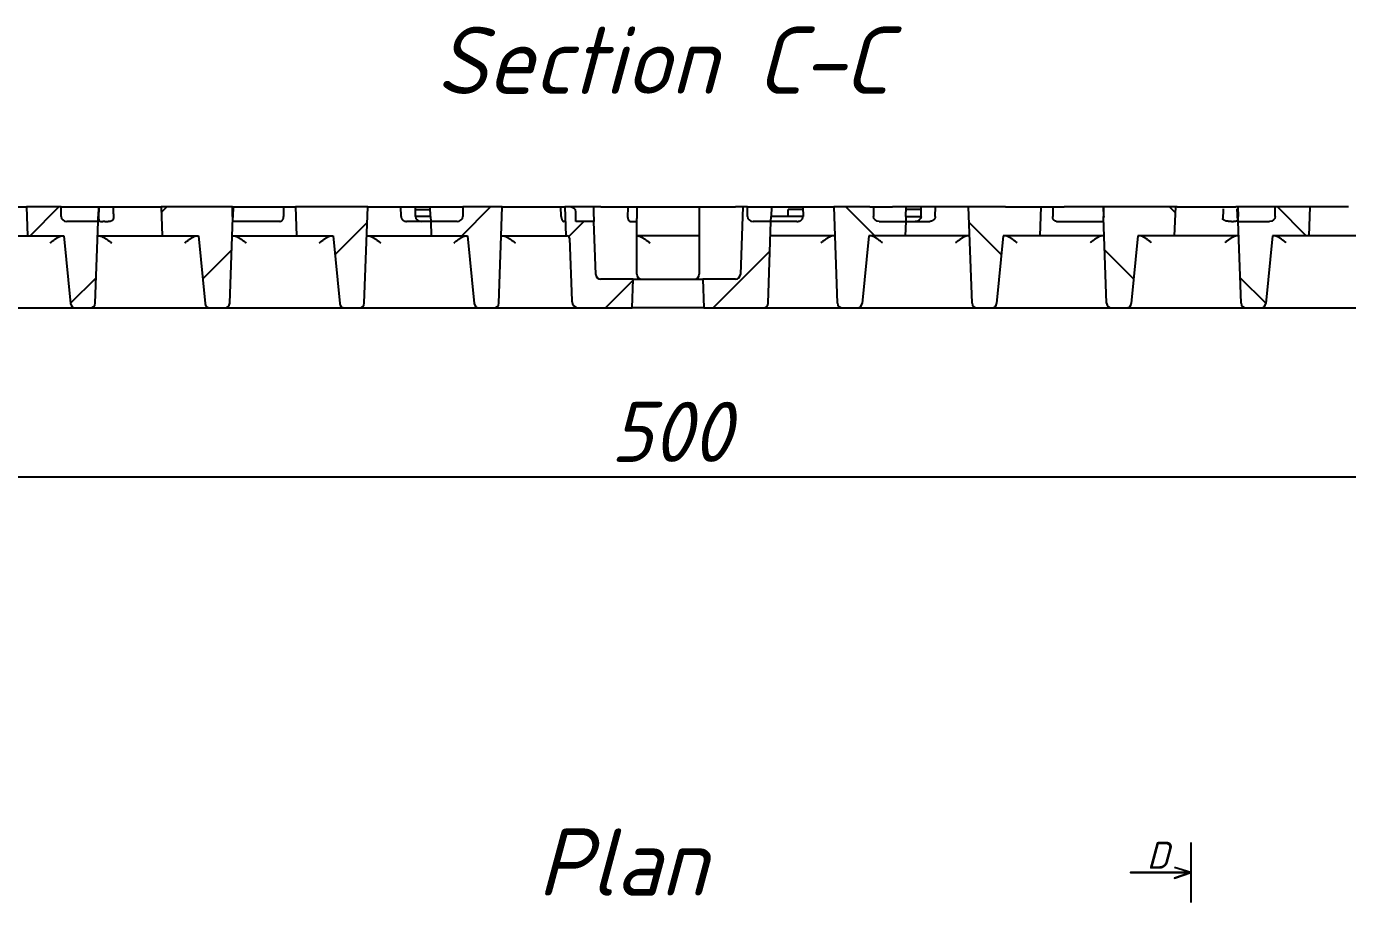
# Model space of a CAD drawing. Header units: millimetres. Extents: x 29006 to 29645, y 5570 to 5801.
# Drawn here: x 29195.6 to 29250.6, y 5764.9 to 5801.4 of the extents above; entities that cross this region are included whole.
import ezdxf

# ---------------------------------------------------------------- set-up
doc = ezdxf.new("R2010")
doc.units = ezdxf.units.MM
doc.styles.add('GOST-2.304_Type-B_italic', font='')
doc.styles.get('GOST-2.304_Type-B_italic').set_extended_font_data('GOST Common', italic=True)
doc.dimstyles.new('ISO-25', dxfattribs={"dimtxt": 2.5, "dimasz": 2.5, "dimexe": 1.25, "dimexo": 0.625, "dimtad": 1, "dimtoh": 1, "dimtxsty": 'GOST-2.304_Type-B_italic', "dimcen": 2.5, "dimadec": 0, "dimazin": 0, "dimtfac": 1, "dimtmove": 0, "dimatfit": 3, "dimfxl": 1, "dimarcsym": 0})

# ---------------------------------------------------------------- blocks, each defined once
blk = doc.blocks.new('*D16')
at = {"color": 0, "lineweight": -2, "transparency": 16777216}
for p, q in [((29172.444, 5789.367), (29172.444, 5781.379)), ((29272.423, 5789.325), (29272.423, 5781.379)), ((29174.944, 5782.629), (29269.923, 5782.629))]:
    blk.add_line(p, q, dxfattribs=at)
at = {"color": 0, "transparency": 16777216}
for points in [[(29174.944, 5783.046), (29174.944, 5782.212), (29172.444, 5782.629)], [(29269.923, 5783.046), (29269.923, 5782.212), (29272.423, 5782.629)]]:
    blk.add_solid(points, dxfattribs=at)
at = {"layer": 'Defpoints', "color": 0, "transparency": 16777216}
for p in [(29172.444, 5789.992), (29272.423, 5789.95), (29272.423, 5782.629)]:
    blk.add_point(p, dxfattribs=at)
at = {"color": 0, "transparency": 16777216, "insert": (29222.433, 5784.504), "char_height": 2.5, "attachment_point": 5, "style": 'GOST-2.304_Type-B_italic'}
blk.add_mtext('500', dxfattribs=at)

msp = doc.modelspace()

# ---------------------------------------------------------------- linework, layer by layer
at = {"color": 0}
for p, q in [((29193.028, 5793.86), (29195.628, 5793.86)), ((29197.068, 5793.86), (29195.628, 5793.86)), ((29195.628, 5793.86), (29195.67, 5792.66)), ((29197.068, 5793.46), (29197.068, 5793.86)), ((29197.068, 5793.86), (29198.628, 5793.86)), ((29198.628, 5793.86), (29198.614, 5793.46)), ((29198.628, 5793.86), (29198.659, 5793.86)), ((29198.651, 5793.704), (29198.652, 5793.724)), ((29198.652, 5793.724), (29198.653, 5793.743)), ((29198.653, 5793.743), (29198.654, 5793.763)), ((29198.654, 5793.763), (29198.655, 5793.782)), ((29198.655, 5793.782), (29198.656, 5793.802)), ((29198.656, 5793.802), (29198.657, 5793.821)), ((29198.657, 5793.821), (29198.658, 5793.841)), ((29198.658, 5793.841), (29198.659, 5793.86)), ((29198.659, 5793.86), (29199.229, 5793.86)), ((29199.229, 5793.86), (29201.228, 5793.86)), ((29199.229, 5793.86), (29199.23, 5793.841)), ((29199.23, 5793.841), (29199.231, 5793.821)), ((29199.231, 5793.821), (29199.232, 5793.802)), ((29199.232, 5793.802), (29199.233, 5793.782)), ((29199.233, 5793.782), (29199.234, 5793.763)), ((29199.234, 5793.763), (29199.235, 5793.743)), ((29199.235, 5793.743), (29199.236, 5793.724)), ((29199.236, 5793.724), (29199.237, 5793.704)), ((29204.208, 5793.86), (29201.228, 5793.86)), ((29201.228, 5793.86), (29201.27, 5792.66)), ((29204.208, 5793.46), (29204.208, 5793.86)), ((29204.208, 5793.86), (29204.228, 5793.86)), ((29204.228, 5793.86), (29204.214, 5793.46)), ((29204.228, 5793.86), (29206.322, 5793.86)), ((29206.322, 5793.86), (29206.828, 5793.86)), ((29206.322, 5793.86), (29206.33, 5793.46)), ((29209.828, 5793.86), (29206.828, 5793.86)), ((29206.828, 5793.86), (29206.87, 5792.66)), ((29209.688, 5789.853), (29209.828, 5793.86)), ((29209.828, 5793.86), (29211.209, 5793.86)), ((29211.209, 5793.86), (29211.811, 5793.86)), ((29211.218, 5793.46), (29211.209, 5793.86)), ((29211.811, 5793.46), (29211.811, 5793.86)), ((29211.811, 5793.86), (29212.428, 5793.86)), ((29211.811, 5793.76), (29212.432, 5793.76)), ((29212.428, 5793.86), (29213.79, 5793.86)), ((29212.442, 5793.46), (29212.428, 5793.86)), ((29215.428, 5793.86), (29213.79, 5793.86)), ((29213.79, 5793.86), (29213.79, 5793.46)), ((29215.288, 5789.853), (29215.428, 5793.86)), ((29215.428, 5793.86), (29217.872, 5793.86)), ((29217.872, 5793.86), (29218.028, 5793.86)), ((29217.881, 5793.46), (29217.872, 5793.86)), ((29218.244, 5793.86), (29218.028, 5793.86)), ((29218.028, 5793.86), (29218.07, 5792.66)), ((29219.223, 5793.86), (29218.244, 5793.86)), ((29219.223, 5793.86), (29219.23, 5793.66)), ((29219.523, 5793.86), (29219.223, 5793.86)), ((29219.523, 5793.86), (29220.662, 5793.86)), ((29220.652, 5793.421), (29220.662, 5793.86)), ((29220.662, 5793.86), (29221.028, 5793.86)), ((29221.028, 5793.86), (29221.028, 5793.375)), ((29221.028, 5793.86), (29223.628, 5793.86)), ((29223.628, 5793.86), (29223.628, 5791.06)), ((29223.628, 5793.86), (29223.928, 5793.86)), ((29223.928, 5793.86), (29225.133, 5793.86)), ((29225.433, 5793.86), (29225.133, 5793.86)), ((29225.433, 5793.86), (29225.335, 5791.053)), ((29225.628, 5793.86), (29225.433, 5793.86)), ((29225.628, 5793.46), (29225.628, 5793.86)), ((29225.628, 5793.86), (29226.628, 5793.86)), ((29226.628, 5793.86), (29226.614, 5793.46)), ((29226.628, 5793.86), (29227.932, 5793.86)), ((29227.934, 5793.76), (29227.328, 5793.76)), ((29227.328, 5793.46), (29227.328, 5793.76)), ((29227.932, 5793.86), (29227.942, 5793.46)), ((29227.932, 5793.86), (29229.228, 5793.86)), ((29230.718, 5793.86), (29229.228, 5793.86)), ((29229.375, 5789.853), (29229.235, 5793.86)), ((29230.718, 5793.86), (29231.666, 5793.86)), ((29230.873, 5793.86), (29230.873, 5793.46)), ((29236.365, 5793.86), (29231.666, 5793.86)), ((29232.221, 5793.46), (29232.235, 5793.86)), ((29232.852, 5793.76), (29232.232, 5793.76)), ((29232.852, 5793.46), (29232.852, 5793.86)), ((29233.445, 5793.46), (29233.455, 5793.86)), ((29234.975, 5789.853), (29234.835, 5793.86)), ((29236.365, 5793.86), (29238.806, 5793.86)), ((29237.835, 5793.86), (29237.793, 5792.66)), ((29238.341, 5793.86), (29238.333, 5793.46)), ((29243.505, 5793.86), (29238.806, 5793.86)), ((29240.435, 5793.86), (29240.449, 5793.46)), ((29240.455, 5793.46), (29240.455, 5793.86)), ((29243.435, 5793.86), (29243.393, 5792.66)), ((29243.505, 5793.86), (29245.946, 5793.86)), ((29245.427, 5793.724), (29245.426, 5793.704)), ((29245.428, 5793.743), (29245.427, 5793.724)), ((29245.429, 5793.763), (29245.428, 5793.743)), ((29245.43, 5793.782), (29245.429, 5793.763)), ((29250.645, 5793.86), (29245.946, 5793.86)), ((29246.01, 5793.763), (29246.009, 5793.782)), ((29246.011, 5793.743), (29246.01, 5793.763)), ((29246.012, 5793.724), (29246.011, 5793.743)), ((29246.013, 5793.704), (29246.012, 5793.724)), ((29246.035, 5793.86), (29246.049, 5793.46)), ((29247.595, 5793.46), (29247.595, 5793.86)), ((29249.035, 5793.86), (29248.993, 5792.66)), ((29198.607, 5793.26), (29197.313, 5793.26)), ((29198.488, 5789.853), (29198.607, 5793.26)), ((29198.607, 5793.26), (29198.614, 5793.46)), ((29198.634, 5793.378), (29198.636, 5793.399)), ((29198.634, 5793.378), (29198.634, 5793.364)), ((29198.634, 5793.364), (29198.635, 5793.351)), ((29198.635, 5793.351), (29198.636, 5793.34)), ((29198.636, 5793.399), (29198.637, 5793.42)), ((29198.636, 5793.34), (29198.637, 5793.329)), ((29198.637, 5793.42), (29198.638, 5793.44)), ((29198.637, 5793.329), (29198.639, 5793.32)), ((29198.638, 5793.44), (29198.639, 5793.461)), ((29198.639, 5793.461), (29198.64, 5793.482)), ((29198.639, 5793.32), (29198.641, 5793.313)), ((29198.64, 5793.482), (29198.641, 5793.502)), ((29198.641, 5793.502), (29198.642, 5793.523)), ((29198.641, 5793.313), (29198.644, 5793.305)), ((29198.642, 5793.523), (29198.643, 5793.543)), ((29198.643, 5793.543), (29198.644, 5793.563)), ((29198.644, 5793.563), (29198.645, 5793.584)), ((29198.644, 5793.305), (29198.648, 5793.298)), ((29198.645, 5793.584), (29198.646, 5793.604)), ((29198.646, 5793.604), (29198.647, 5793.624)), ((29198.647, 5793.624), (29198.648, 5793.644)), ((29198.648, 5793.644), (29198.649, 5793.664)), ((29198.648, 5793.298), (29198.652, 5793.292)), ((29198.649, 5793.664), (29198.65, 5793.684)), ((29198.65, 5793.684), (29198.651, 5793.704)), ((29198.652, 5793.292), (29198.656, 5793.286)), ((29198.656, 5793.286), (29198.662, 5793.281)), ((29198.662, 5793.281), (29198.668, 5793.277)), ((29198.668, 5793.277), (29198.675, 5793.273)), ((29198.675, 5793.273), (29198.683, 5793.27)), ((29198.683, 5793.27), (29198.692, 5793.267)), ((29198.692, 5793.267), (29198.701, 5793.265)), ((29198.701, 5793.265), (29198.712, 5793.263)), ((29198.712, 5793.263), (29198.724, 5793.262)), ((29198.724, 5793.262), (29198.736, 5793.261)), ((29198.736, 5793.261), (29198.749, 5793.261)), ((29198.749, 5793.261), (29198.763, 5793.26)), ((29198.763, 5793.26), (29198.777, 5793.26)), ((29198.777, 5793.26), (29198.792, 5793.26)), ((29198.792, 5793.26), (29198.807, 5793.26)), ((29198.888, 5793.26), (29198.807, 5793.26)), ((29198.888, 5793.26), (29198.908, 5793.26)), ((29198.908, 5793.26), (29198.929, 5793.26)), ((29198.929, 5793.26), (29198.951, 5793.26)), ((29198.951, 5793.26), (29198.973, 5793.261)), ((29198.973, 5793.261), (29198.995, 5793.262)), ((29198.995, 5793.262), (29199.017, 5793.263)), ((29199.017, 5793.263), (29199.039, 5793.264)), ((29199.039, 5793.264), (29199.06, 5793.266)), ((29199.06, 5793.266), (29199.081, 5793.269)), ((29199.081, 5793.269), (29199.102, 5793.272)), ((29199.102, 5793.272), (29199.122, 5793.276)), ((29199.122, 5793.276), (29199.141, 5793.28)), ((29199.141, 5793.28), (29199.158, 5793.286)), ((29199.158, 5793.286), (29199.174, 5793.291)), ((29199.174, 5793.291), (29199.189, 5793.298)), ((29199.189, 5793.298), (29199.202, 5793.305)), ((29199.202, 5793.305), (29199.214, 5793.312)), ((29199.214, 5793.312), (29199.224, 5793.32)), ((29199.224, 5793.32), (29199.233, 5793.329)), ((29199.233, 5793.329), (29199.24, 5793.337)), ((29199.237, 5793.704), (29199.238, 5793.684)), ((29199.238, 5793.684), (29199.24, 5793.664)), ((29199.24, 5793.664), (29199.241, 5793.644)), ((29199.24, 5793.337), (29199.246, 5793.346)), ((29199.241, 5793.644), (29199.242, 5793.624)), ((29199.242, 5793.624), (29199.243, 5793.604)), ((29199.243, 5793.604), (29199.244, 5793.584)), ((29199.244, 5793.584), (29199.245, 5793.563)), ((29199.245, 5793.563), (29199.246, 5793.543)), ((29199.246, 5793.543), (29199.247, 5793.523)), ((29199.246, 5793.346), (29199.251, 5793.356)), ((29199.247, 5793.523), (29199.248, 5793.502)), ((29199.248, 5793.502), (29199.249, 5793.482)), ((29199.249, 5793.482), (29199.25, 5793.461)), ((29199.25, 5793.461), (29199.251, 5793.44)), ((29199.251, 5793.44), (29199.252, 5793.42)), ((29199.251, 5793.356), (29199.253, 5793.367)), ((29199.252, 5793.42), (29199.253, 5793.399)), ((29199.253, 5793.399), (29199.254, 5793.378)), ((29199.253, 5793.367), (29199.254, 5793.378)), ((29204.088, 5789.853), (29204.213, 5793.423)), ((29206.167, 5793.26), (29204.207, 5793.26)), ((29204.213, 5793.423), (29204.214, 5793.46)), ((29206.167, 5793.26), (29206.178, 5793.26)), ((29206.178, 5793.26), (29206.189, 5793.262)), ((29206.189, 5793.262), (29206.2, 5793.264)), ((29206.2, 5793.264), (29206.211, 5793.267)), ((29206.211, 5793.267), (29206.222, 5793.271)), ((29206.222, 5793.271), (29206.233, 5793.275)), ((29206.233, 5793.275), (29206.243, 5793.281)), ((29206.243, 5793.281), (29206.253, 5793.287)), ((29206.253, 5793.287), (29206.262, 5793.294)), ((29206.262, 5793.294), (29206.27, 5793.302)), ((29206.27, 5793.302), (29206.279, 5793.31)), ((29206.279, 5793.31), (29206.286, 5793.319)), ((29206.286, 5793.319), (29206.293, 5793.328)), ((29206.293, 5793.328), (29206.299, 5793.338)), ((29206.299, 5793.338), (29206.305, 5793.348)), ((29206.305, 5793.348), (29206.311, 5793.36)), ((29206.311, 5793.36), (29206.316, 5793.371)), ((29206.316, 5793.371), (29206.32, 5793.384)), ((29206.32, 5793.384), (29206.323, 5793.396)), ((29206.323, 5793.396), (29206.326, 5793.409)), ((29206.326, 5793.409), (29206.328, 5793.422)), ((29206.328, 5793.422), (29206.33, 5793.435)), ((29206.33, 5793.447), (29206.33, 5793.46)), ((29206.33, 5793.435), (29206.33, 5793.447)), ((29211.218, 5793.46), (29211.219, 5793.447)), ((29211.219, 5793.447), (29211.221, 5793.433)), ((29211.221, 5793.433), (29211.224, 5793.42)), ((29211.224, 5793.42), (29211.228, 5793.406)), ((29211.228, 5793.406), (29211.233, 5793.393)), ((29211.233, 5793.393), (29211.239, 5793.38)), ((29211.239, 5793.38), (29211.246, 5793.368)), ((29211.246, 5793.368), (29211.254, 5793.357)), ((29211.254, 5793.357), (29211.262, 5793.345)), ((29211.262, 5793.345), (29211.271, 5793.335)), ((29211.271, 5793.335), (29211.281, 5793.325)), ((29211.281, 5793.325), (29211.291, 5793.316)), ((29211.291, 5793.316), (29211.302, 5793.308)), ((29211.302, 5793.308), (29211.313, 5793.3)), ((29211.313, 5793.3), (29211.325, 5793.293)), ((29211.325, 5793.293), (29211.337, 5793.286)), ((29211.337, 5793.286), (29211.35, 5793.28)), ((29211.35, 5793.28), (29211.363, 5793.275)), ((29211.363, 5793.275), (29211.376, 5793.27)), ((29211.376, 5793.27), (29211.389, 5793.267)), ((29211.389, 5793.267), (29211.403, 5793.264)), ((29211.403, 5793.264), (29211.416, 5793.262)), ((29211.416, 5793.262), (29211.43, 5793.26)), ((29211.43, 5793.26), (29211.443, 5793.26)), ((29212.449, 5793.26), (29211.443, 5793.26)), ((29212.442, 5793.46), (29211.811, 5793.46)), ((29212.442, 5793.46), (29212.449, 5793.26)), ((29213.546, 5793.26), (29212.449, 5793.26)), ((29212.449, 5793.26), (29212.47, 5792.66)), ((29217.881, 5793.46), (29217.882, 5793.446)), ((29217.882, 5793.446), (29217.883, 5793.433)), ((29217.883, 5793.433), (29217.884, 5793.419)), ((29217.884, 5793.419), (29217.887, 5793.405)), ((29217.887, 5793.405), (29217.889, 5793.391)), ((29217.889, 5793.391), (29217.892, 5793.378)), ((29217.892, 5793.378), (29217.896, 5793.366)), ((29217.896, 5793.366), (29217.9, 5793.353)), ((29217.9, 5793.353), (29217.904, 5793.342)), ((29217.904, 5793.342), (29217.909, 5793.331)), ((29217.909, 5793.331), (29217.913, 5793.322)), ((29217.913, 5793.322), (29217.918, 5793.313)), ((29217.918, 5793.313), (29217.923, 5793.304)), ((29217.923, 5793.304), (29217.928, 5793.296)), ((29217.928, 5793.296), (29217.934, 5793.289)), ((29217.934, 5793.289), (29217.939, 5793.283)), ((29217.939, 5793.283), (29217.944, 5793.278)), ((29217.944, 5793.278), (29217.95, 5793.273)), ((29217.95, 5793.273), (29217.955, 5793.269)), ((29217.955, 5793.269), (29217.96, 5793.266)), ((29217.96, 5793.266), (29217.966, 5793.263)), ((29217.966, 5793.263), (29217.97, 5793.261)), ((29217.97, 5793.261), (29217.975, 5793.26)), ((29217.975, 5793.26), (29217.98, 5793.26)), ((29218.049, 5793.26), (29217.98, 5793.26)), ((29218.488, 5793.26), (29218.488, 5793.66)), ((29219.244, 5793.26), (29218.488, 5793.26)), ((29219.23, 5793.66), (29219.244, 5793.26)), ((29219.321, 5791.053), (29219.244, 5793.26)), ((29220.743, 5793.26), (29221.028, 5793.26)), ((29221.028, 5793.26), (29221.028, 5793.375)), ((29221.028, 5791.06), (29221.028, 5793.26)), ((29226.607, 5793.26), (29225.873, 5793.26)), ((29226.488, 5789.853), (29226.607, 5793.26)), ((29226.607, 5793.26), (29226.614, 5793.46)), ((29227.687, 5793.26), (29226.607, 5793.26)), ((29227.942, 5793.46), (29226.614, 5793.46)), ((29231.118, 5793.26), (29232.214, 5793.26)), ((29232.214, 5793.26), (29232.193, 5792.66)), ((29232.221, 5793.46), (29232.214, 5793.26)), ((29232.214, 5793.26), (29233.221, 5793.26)), ((29232.221, 5793.46), (29232.852, 5793.46)), ((29233.234, 5793.26), (29233.221, 5793.26)), ((29233.247, 5793.262), (29233.234, 5793.26)), ((29233.26, 5793.264), (29233.247, 5793.262)), ((29233.274, 5793.267), (29233.26, 5793.264)), ((29233.287, 5793.27), (29233.274, 5793.267)), ((29233.301, 5793.275), (29233.287, 5793.27)), ((29233.314, 5793.28), (29233.301, 5793.275)), ((29233.326, 5793.286), (29233.314, 5793.28)), ((29233.339, 5793.293), (29233.326, 5793.286)), ((29233.351, 5793.3), (29233.339, 5793.293)), ((29233.362, 5793.308), (29233.351, 5793.3)), ((29233.372, 5793.316), (29233.362, 5793.308)), ((29233.382, 5793.325), (29233.372, 5793.316)), ((29233.392, 5793.335), (29233.382, 5793.325)), ((29233.401, 5793.345), (29233.392, 5793.335)), ((29233.409, 5793.357), (29233.401, 5793.345)), ((29233.417, 5793.368), (29233.409, 5793.357)), ((29233.424, 5793.38), (29233.417, 5793.368)), ((29233.43, 5793.393), (29233.424, 5793.38)), ((29233.435, 5793.406), (29233.43, 5793.393)), ((29233.439, 5793.42), (29233.435, 5793.406)), ((29233.442, 5793.433), (29233.439, 5793.42)), ((29233.444, 5793.447), (29233.442, 5793.433)), ((29233.445, 5793.46), (29233.444, 5793.447)), ((29238.333, 5793.447), (29238.333, 5793.46)), ((29238.334, 5793.435), (29238.333, 5793.447)), ((29238.335, 5793.422), (29238.334, 5793.435)), ((29238.337, 5793.409), (29238.335, 5793.422)), ((29238.34, 5793.396), (29238.337, 5793.409)), ((29238.344, 5793.384), (29238.34, 5793.396)), ((29238.348, 5793.371), (29238.344, 5793.384)), ((29238.353, 5793.36), (29238.348, 5793.371)), ((29238.358, 5793.348), (29238.353, 5793.36)), ((29238.364, 5793.338), (29238.358, 5793.348)), ((29238.37, 5793.328), (29238.364, 5793.338)), ((29238.377, 5793.319), (29238.37, 5793.328)), ((29238.385, 5793.31), (29238.377, 5793.319)), ((29238.393, 5793.302), (29238.385, 5793.31)), ((29238.402, 5793.294), (29238.393, 5793.302)), ((29238.411, 5793.287), (29238.402, 5793.294)), ((29238.42, 5793.281), (29238.411, 5793.287)), ((29238.431, 5793.275), (29238.42, 5793.281)), ((29238.441, 5793.271), (29238.431, 5793.275)), ((29238.452, 5793.267), (29238.441, 5793.271)), ((29238.463, 5793.264), (29238.452, 5793.267)), ((29238.474, 5793.262), (29238.463, 5793.264)), ((29238.485, 5793.26), (29238.474, 5793.262)), ((29238.496, 5793.26), (29238.485, 5793.26)), ((29238.496, 5793.26), (29240.456, 5793.26)), ((29240.451, 5793.423), (29240.449, 5793.46)), ((29240.575, 5789.853), (29240.451, 5793.423)), ((29245.411, 5793.399), (29245.41, 5793.378)), ((29245.41, 5793.367), (29245.41, 5793.378)), ((29245.413, 5793.356), (29245.41, 5793.367)), ((29245.412, 5793.42), (29245.411, 5793.399)), ((29245.413, 5793.44), (29245.412, 5793.42)), ((29245.414, 5793.461), (29245.413, 5793.44)), ((29245.417, 5793.346), (29245.413, 5793.356)), ((29245.415, 5793.482), (29245.414, 5793.461)), ((29245.416, 5793.502), (29245.415, 5793.482)), ((29245.417, 5793.523), (29245.416, 5793.502)), ((29245.418, 5793.543), (29245.417, 5793.523)), ((29245.423, 5793.337), (29245.417, 5793.346)), ((29245.419, 5793.563), (29245.418, 5793.543)), ((29245.42, 5793.584), (29245.419, 5793.563)), ((29245.421, 5793.604), (29245.42, 5793.584)), ((29245.422, 5793.624), (29245.421, 5793.604)), ((29245.423, 5793.644), (29245.422, 5793.624)), ((29245.424, 5793.664), (29245.423, 5793.644)), ((29245.43, 5793.329), (29245.423, 5793.337)), ((29245.425, 5793.684), (29245.424, 5793.664)), ((29245.426, 5793.704), (29245.425, 5793.684)), ((29245.439, 5793.32), (29245.43, 5793.329)), ((29245.449, 5793.312), (29245.439, 5793.32)), ((29245.461, 5793.305), (29245.449, 5793.312)), ((29245.475, 5793.298), (29245.461, 5793.305)), ((29245.489, 5793.291), (29245.475, 5793.298)), ((29245.505, 5793.286), (29245.489, 5793.291)), ((29245.523, 5793.28), (29245.505, 5793.286)), ((29245.541, 5793.276), (29245.523, 5793.28)), ((29245.561, 5793.272), (29245.541, 5793.276)), ((29245.582, 5793.269), (29245.561, 5793.272)), ((29245.603, 5793.266), (29245.582, 5793.269)), ((29245.624, 5793.264), (29245.603, 5793.266)), ((29245.646, 5793.263), (29245.624, 5793.264)), ((29245.668, 5793.262), (29245.646, 5793.263)), ((29245.69, 5793.261), (29245.668, 5793.262)), ((29245.713, 5793.26), (29245.69, 5793.261)), ((29245.734, 5793.26), (29245.713, 5793.26)), ((29245.755, 5793.26), (29245.734, 5793.26)), ((29245.776, 5793.26), (29245.755, 5793.26)), ((29245.776, 5793.26), (29245.856, 5793.26)), ((29245.871, 5793.26), (29245.856, 5793.26)), ((29245.886, 5793.26), (29245.871, 5793.26)), ((29245.901, 5793.26), (29245.886, 5793.26)), ((29245.914, 5793.261), (29245.901, 5793.26)), ((29245.927, 5793.261), (29245.914, 5793.261)), ((29245.94, 5793.262), (29245.927, 5793.261)), ((29245.951, 5793.263), (29245.94, 5793.262)), ((29245.962, 5793.265), (29245.951, 5793.263)), ((29245.972, 5793.267), (29245.962, 5793.265)), ((29245.98, 5793.27), (29245.972, 5793.267)), ((29245.988, 5793.273), (29245.98, 5793.27)), ((29245.995, 5793.277), (29245.988, 5793.273)), ((29246.001, 5793.281), (29245.995, 5793.277)), ((29246.007, 5793.286), (29246.001, 5793.281)), ((29246.012, 5793.292), (29246.007, 5793.286)), ((29246.016, 5793.298), (29246.012, 5793.292)), ((29246.014, 5793.684), (29246.013, 5793.704)), ((29246.015, 5793.664), (29246.014, 5793.684)), ((29246.016, 5793.644), (29246.015, 5793.664)), ((29246.017, 5793.624), (29246.016, 5793.644)), ((29246.019, 5793.305), (29246.016, 5793.298)), ((29246.018, 5793.604), (29246.017, 5793.624)), ((29246.019, 5793.584), (29246.018, 5793.604)), ((29246.02, 5793.563), (29246.019, 5793.584)), ((29246.022, 5793.313), (29246.019, 5793.305)), ((29246.021, 5793.543), (29246.02, 5793.563)), ((29246.022, 5793.523), (29246.021, 5793.543)), ((29246.023, 5793.502), (29246.022, 5793.523)), ((29246.024, 5793.32), (29246.022, 5793.313)), ((29246.024, 5793.482), (29246.023, 5793.502)), ((29246.025, 5793.461), (29246.024, 5793.482)), ((29246.026, 5793.329), (29246.024, 5793.32)), ((29246.026, 5793.44), (29246.025, 5793.461)), ((29246.027, 5793.42), (29246.026, 5793.44)), ((29246.028, 5793.34), (29246.026, 5793.329)), ((29246.028, 5793.399), (29246.027, 5793.42)), ((29246.029, 5793.378), (29246.028, 5793.399)), ((29246.029, 5793.351), (29246.028, 5793.34)), ((29246.029, 5793.378), (29246.029, 5793.364)), ((29246.029, 5793.364), (29246.029, 5793.351)), ((29246.056, 5793.26), (29246.049, 5793.46)), ((29246.175, 5789.853), (29246.056, 5793.26)), ((29246.056, 5793.26), (29247.351, 5793.26)), ((29193.276, 5792.66), (29195.67, 5792.66)), ((29195.67, 5792.66), (29197.186, 5792.66)), ((29196.959, 5792.61), (29196.979, 5792.621)), ((29196.979, 5792.621), (29196.998, 5792.63)), ((29196.998, 5792.63), (29197.017, 5792.639)), ((29197.017, 5792.639), (29197.036, 5792.646)), ((29197.036, 5792.646), (29197.053, 5792.652)), ((29197.053, 5792.652), (29197.07, 5792.657)), ((29197.07, 5792.657), (29197.086, 5792.659)), ((29197.086, 5792.659), (29197.1, 5792.66)), ((29197.186, 5792.66), (29197.464, 5789.84)), ((29198.586, 5792.66), (29201.27, 5792.66)), ((29198.672, 5792.66), (29198.687, 5792.659)), ((29198.687, 5792.659), (29198.703, 5792.656)), ((29198.703, 5792.656), (29198.72, 5792.652)), ((29198.72, 5792.652), (29198.739, 5792.646)), ((29198.739, 5792.646), (29198.758, 5792.639)), ((29198.758, 5792.639), (29198.777, 5792.63)), ((29198.777, 5792.63), (29198.798, 5792.62)), ((29198.798, 5792.62), (29198.818, 5792.609)), ((29201.27, 5792.66), (29202.786, 5792.66)), ((29202.559, 5792.61), (29202.579, 5792.621)), ((29202.579, 5792.621), (29202.598, 5792.63)), ((29202.598, 5792.63), (29202.617, 5792.639)), ((29202.617, 5792.639), (29202.636, 5792.646)), ((29202.636, 5792.646), (29202.653, 5792.652)), ((29202.653, 5792.652), (29202.67, 5792.657)), ((29202.67, 5792.657), (29202.686, 5792.659)), ((29202.686, 5792.659), (29202.7, 5792.66)), ((29202.786, 5792.66), (29203.064, 5789.84)), ((29204.186, 5792.66), (29206.87, 5792.66)), ((29204.272, 5792.66), (29204.287, 5792.659)), ((29204.287, 5792.659), (29204.303, 5792.656)), ((29204.303, 5792.656), (29204.32, 5792.652)), ((29204.32, 5792.652), (29204.339, 5792.646)), ((29204.339, 5792.646), (29204.358, 5792.639)), ((29204.358, 5792.639), (29204.377, 5792.63)), ((29204.377, 5792.63), (29204.398, 5792.62)), ((29204.398, 5792.62), (29204.418, 5792.609)), ((29206.87, 5792.66), (29208.386, 5792.66)), ((29208.159, 5792.61), (29208.179, 5792.621)), ((29208.179, 5792.621), (29208.198, 5792.63)), ((29208.198, 5792.63), (29208.217, 5792.639)), ((29208.217, 5792.639), (29208.236, 5792.646)), ((29208.236, 5792.646), (29208.253, 5792.652)), ((29208.253, 5792.652), (29208.27, 5792.657)), ((29208.27, 5792.657), (29208.286, 5792.659)), ((29208.286, 5792.659), (29208.3, 5792.66)), ((29208.386, 5792.66), (29208.664, 5789.84)), ((29209.786, 5792.66), (29212.47, 5792.66)), ((29209.872, 5792.66), (29209.887, 5792.659)), ((29209.887, 5792.659), (29209.903, 5792.656)), ((29209.903, 5792.656), (29209.921, 5792.652)), ((29209.921, 5792.652), (29209.939, 5792.646)), ((29209.939, 5792.646), (29209.958, 5792.639)), ((29209.958, 5792.639), (29209.977, 5792.63)), ((29209.977, 5792.63), (29209.998, 5792.62)), ((29209.998, 5792.62), (29210.018, 5792.609)), ((29212.47, 5792.66), (29213.986, 5792.66)), ((29213.759, 5792.61), (29213.779, 5792.621)), ((29213.779, 5792.621), (29213.798, 5792.63)), ((29213.798, 5792.63), (29213.817, 5792.639)), ((29213.817, 5792.639), (29213.836, 5792.646)), ((29213.836, 5792.646), (29213.853, 5792.652)), ((29213.853, 5792.652), (29213.87, 5792.657)), ((29213.87, 5792.657), (29213.886, 5792.659)), ((29213.886, 5792.659), (29213.9, 5792.66)), ((29213.986, 5792.66), (29214.264, 5789.84)), ((29215.386, 5792.66), (29218.07, 5792.66)), ((29215.472, 5792.66), (29215.487, 5792.659)), ((29215.487, 5792.659), (29215.503, 5792.656)), ((29215.503, 5792.656), (29215.521, 5792.652)), ((29215.521, 5792.652), (29215.539, 5792.646)), ((29215.539, 5792.646), (29215.558, 5792.639)), ((29215.558, 5792.639), (29215.577, 5792.63)), ((29215.577, 5792.63), (29215.598, 5792.62)), ((29215.598, 5792.62), (29215.618, 5792.609)), ((29218.07, 5792.66), (29218.127, 5792.66)), ((29223.628, 5792.66), (29221.028, 5792.66)), ((29229.277, 5792.66), (29226.593, 5792.66)), ((29229.066, 5792.62), (29229.045, 5792.609)), ((29229.086, 5792.63), (29229.066, 5792.62)), ((29229.106, 5792.639), (29229.086, 5792.63)), ((29229.125, 5792.646), (29229.106, 5792.639)), ((29229.143, 5792.652), (29229.125, 5792.646)), ((29229.16, 5792.656), (29229.143, 5792.652)), ((29229.176, 5792.659), (29229.16, 5792.656)), ((29229.191, 5792.66), (29229.176, 5792.659)), ((29230.677, 5792.66), (29230.4, 5789.84)), ((29232.193, 5792.66), (29230.677, 5792.66)), ((29230.778, 5792.659), (29230.763, 5792.66)), ((29230.793, 5792.657), (29230.778, 5792.659)), ((29230.81, 5792.652), (29230.793, 5792.657)), ((29230.828, 5792.646), (29230.81, 5792.652)), ((29230.846, 5792.639), (29230.828, 5792.646)), ((29230.865, 5792.63), (29230.846, 5792.639)), ((29230.885, 5792.621), (29230.865, 5792.63)), ((29230.904, 5792.61), (29230.885, 5792.621)), ((29234.877, 5792.66), (29232.193, 5792.66)), ((29234.666, 5792.62), (29234.645, 5792.609)), ((29234.686, 5792.63), (29234.666, 5792.62)), ((29234.706, 5792.639), (29234.686, 5792.63)), ((29234.725, 5792.646), (29234.706, 5792.639)), ((29234.743, 5792.652), (29234.725, 5792.646)), ((29234.76, 5792.656), (29234.743, 5792.652)), ((29234.776, 5792.659), (29234.76, 5792.656)), ((29234.791, 5792.66), (29234.776, 5792.659)), ((29236.277, 5792.66), (29236, 5789.84)), ((29237.793, 5792.66), (29236.277, 5792.66)), ((29236.378, 5792.659), (29236.363, 5792.66)), ((29236.393, 5792.657), (29236.378, 5792.659)), ((29236.41, 5792.652), (29236.393, 5792.657)), ((29236.428, 5792.646), (29236.41, 5792.652)), ((29236.446, 5792.639), (29236.428, 5792.646)), ((29236.465, 5792.63), (29236.446, 5792.639)), ((29236.485, 5792.621), (29236.465, 5792.63)), ((29236.504, 5792.61), (29236.485, 5792.621)), ((29240.477, 5792.66), (29237.793, 5792.66)), ((29240.266, 5792.62), (29240.245, 5792.609)), ((29240.286, 5792.63), (29240.266, 5792.62)), ((29240.306, 5792.639), (29240.286, 5792.63)), ((29240.325, 5792.646), (29240.306, 5792.639)), ((29240.343, 5792.652), (29240.325, 5792.646)), ((29240.36, 5792.656), (29240.343, 5792.652)), ((29240.376, 5792.659), (29240.36, 5792.656)), ((29240.391, 5792.66), (29240.376, 5792.659)), ((29241.877, 5792.66), (29241.6, 5789.84)), ((29243.393, 5792.66), (29241.877, 5792.66)), ((29241.978, 5792.659), (29241.963, 5792.66)), ((29241.993, 5792.657), (29241.978, 5792.659)), ((29242.01, 5792.652), (29241.993, 5792.657)), ((29242.028, 5792.646), (29242.01, 5792.652)), ((29242.046, 5792.639), (29242.028, 5792.646)), ((29242.065, 5792.63), (29242.046, 5792.639)), ((29242.085, 5792.621), (29242.065, 5792.63)), ((29242.104, 5792.61), (29242.085, 5792.621)), ((29246.077, 5792.66), (29243.393, 5792.66)), ((29245.866, 5792.62), (29245.845, 5792.609)), ((29245.886, 5792.63), (29245.866, 5792.62)), ((29245.906, 5792.639), (29245.886, 5792.63)), ((29245.925, 5792.646), (29245.906, 5792.639)), ((29245.943, 5792.652), (29245.925, 5792.646)), ((29245.96, 5792.656), (29245.943, 5792.652)), ((29245.976, 5792.659), (29245.96, 5792.656)), ((29245.991, 5792.66), (29245.976, 5792.659)), ((29247.477, 5792.66), (29247.2, 5789.84)), ((29248.993, 5792.66), (29247.477, 5792.66)), ((29247.578, 5792.659), (29247.563, 5792.66)), ((29247.593, 5792.657), (29247.578, 5792.659)), ((29247.61, 5792.652), (29247.593, 5792.657)), ((29247.628, 5792.646), (29247.61, 5792.652)), ((29247.646, 5792.639), (29247.628, 5792.646)), ((29247.665, 5792.63), (29247.646, 5792.639)), ((29247.685, 5792.621), (29247.665, 5792.63)), ((29247.704, 5792.61), (29247.685, 5792.621)), ((29251.388, 5792.66), (29248.993, 5792.66)), ((29196.614, 5792.371), (29196.635, 5792.387)), ((29196.635, 5792.387), (29196.657, 5792.403)), ((29196.657, 5792.403), (29196.679, 5792.42)), ((29196.679, 5792.42), (29196.702, 5792.437)), ((29196.702, 5792.437), (29196.724, 5792.453)), ((29196.724, 5792.453), (29196.747, 5792.47)), ((29196.747, 5792.47), (29196.77, 5792.486)), ((29196.77, 5792.486), (29196.792, 5792.502)), ((29196.792, 5792.502), (29196.815, 5792.518)), ((29196.815, 5792.518), (29196.837, 5792.533)), ((29196.837, 5792.533), (29196.858, 5792.548)), ((29196.858, 5792.548), (29196.879, 5792.562)), ((29196.879, 5792.562), (29196.9, 5792.575)), ((29196.9, 5792.575), (29196.92, 5792.587)), ((29196.92, 5792.587), (29196.939, 5792.599)), ((29196.939, 5792.599), (29196.959, 5792.61)), ((29198.818, 5792.609), (29198.838, 5792.598)), ((29198.838, 5792.598), (29198.858, 5792.587)), ((29198.858, 5792.587), (29198.879, 5792.574)), ((29198.879, 5792.574), (29198.901, 5792.561)), ((29198.901, 5792.561), (29198.922, 5792.547)), ((29198.922, 5792.547), (29198.945, 5792.532)), ((29198.945, 5792.532), (29198.968, 5792.517)), ((29198.968, 5792.517), (29198.991, 5792.502)), ((29198.991, 5792.502), (29199.014, 5792.486)), ((29199.014, 5792.486), (29199.037, 5792.469)), ((29199.037, 5792.469), (29199.061, 5792.453)), ((29199.061, 5792.453), (29199.084, 5792.436)), ((29199.084, 5792.436), (29199.108, 5792.42)), ((29199.108, 5792.42), (29199.131, 5792.403)), ((29199.131, 5792.403), (29199.153, 5792.387)), ((29199.153, 5792.387), (29199.176, 5792.371)), ((29202.214, 5792.371), (29202.235, 5792.387)), ((29202.235, 5792.387), (29202.257, 5792.403)), ((29202.257, 5792.403), (29202.279, 5792.42)), ((29202.279, 5792.42), (29202.302, 5792.437)), ((29202.302, 5792.437), (29202.325, 5792.453)), ((29202.325, 5792.453), (29202.347, 5792.47)), ((29202.347, 5792.47), (29202.37, 5792.486)), ((29202.37, 5792.486), (29202.392, 5792.502)), ((29202.392, 5792.502), (29202.415, 5792.518)), ((29202.415, 5792.518), (29202.437, 5792.533)), ((29202.437, 5792.533), (29202.458, 5792.548)), ((29202.458, 5792.548), (29202.479, 5792.562)), ((29202.479, 5792.562), (29202.5, 5792.575)), ((29202.5, 5792.575), (29202.52, 5792.587)), ((29202.52, 5792.587), (29202.539, 5792.599)), ((29202.539, 5792.599), (29202.559, 5792.61)), ((29204.418, 5792.609), (29204.438, 5792.598)), ((29204.438, 5792.598), (29204.458, 5792.587)), ((29204.458, 5792.587), (29204.479, 5792.574)), ((29204.479, 5792.574), (29204.501, 5792.561)), ((29204.501, 5792.561), (29204.522, 5792.547)), ((29204.522, 5792.547), (29204.545, 5792.532)), ((29204.545, 5792.532), (29204.568, 5792.517)), ((29204.568, 5792.517), (29204.591, 5792.502)), ((29204.591, 5792.502), (29204.614, 5792.486)), ((29204.614, 5792.486), (29204.637, 5792.469)), ((29204.637, 5792.469), (29204.661, 5792.453)), ((29204.661, 5792.453), (29204.684, 5792.436)), ((29204.684, 5792.436), (29204.708, 5792.42)), ((29204.708, 5792.42), (29204.731, 5792.403)), ((29204.731, 5792.403), (29204.753, 5792.387)), ((29204.753, 5792.387), (29204.776, 5792.371)), ((29207.814, 5792.371), (29207.835, 5792.387)), ((29207.835, 5792.387), (29207.857, 5792.403)), ((29207.857, 5792.403), (29207.879, 5792.42)), ((29207.879, 5792.42), (29207.902, 5792.437)), ((29207.902, 5792.437), (29207.925, 5792.453)), ((29207.925, 5792.453), (29207.947, 5792.47)), ((29207.947, 5792.47), (29207.97, 5792.486)), ((29207.97, 5792.486), (29207.992, 5792.502)), ((29207.992, 5792.502), (29208.015, 5792.518)), ((29208.015, 5792.518), (29208.037, 5792.533)), ((29208.037, 5792.533), (29208.058, 5792.548)), ((29208.058, 5792.548), (29208.079, 5792.562)), ((29208.079, 5792.562), (29208.1, 5792.575)), ((29208.1, 5792.575), (29208.12, 5792.587)), ((29208.12, 5792.587), (29208.139, 5792.599)), ((29208.139, 5792.599), (29208.159, 5792.61)), ((29210.018, 5792.609), (29210.038, 5792.598)), ((29210.038, 5792.598), (29210.058, 5792.587)), ((29210.058, 5792.587), (29210.079, 5792.574)), ((29210.079, 5792.574), (29210.101, 5792.561)), ((29210.101, 5792.561), (29210.122, 5792.547)), ((29210.122, 5792.547), (29210.145, 5792.532)), ((29210.145, 5792.532), (29210.168, 5792.517)), ((29210.168, 5792.517), (29210.191, 5792.502)), ((29210.191, 5792.502), (29210.214, 5792.486)), ((29210.214, 5792.486), (29210.237, 5792.469)), ((29210.237, 5792.469), (29210.261, 5792.453)), ((29210.261, 5792.453), (29210.284, 5792.436)), ((29210.284, 5792.436), (29210.308, 5792.42)), ((29210.308, 5792.42), (29210.331, 5792.403)), ((29210.331, 5792.403), (29210.353, 5792.387)), ((29210.353, 5792.387), (29210.376, 5792.371)), ((29213.414, 5792.371), (29213.435, 5792.387)), ((29213.435, 5792.387), (29213.457, 5792.403)), ((29213.457, 5792.403), (29213.479, 5792.42)), ((29213.479, 5792.42), (29213.502, 5792.437)), ((29213.502, 5792.437), (29213.525, 5792.453)), ((29213.525, 5792.453), (29213.547, 5792.47)), ((29213.547, 5792.47), (29213.57, 5792.486)), ((29213.57, 5792.486), (29213.592, 5792.502)), ((29213.592, 5792.502), (29213.615, 5792.518)), ((29213.615, 5792.518), (29213.637, 5792.533)), ((29213.637, 5792.533), (29213.658, 5792.548)), ((29213.658, 5792.548), (29213.679, 5792.562)), ((29213.679, 5792.562), (29213.7, 5792.575)), ((29213.7, 5792.575), (29213.72, 5792.587)), ((29213.72, 5792.587), (29213.739, 5792.599)), ((29213.739, 5792.599), (29213.759, 5792.61)), ((29215.618, 5792.609), (29215.638, 5792.598)), ((29215.638, 5792.598), (29215.658, 5792.587)), ((29215.658, 5792.587), (29215.679, 5792.574)), ((29215.679, 5792.574), (29215.701, 5792.561)), ((29215.701, 5792.561), (29215.722, 5792.547)), ((29215.722, 5792.547), (29215.745, 5792.532)), ((29215.745, 5792.532), (29215.768, 5792.517)), ((29215.768, 5792.517), (29215.791, 5792.502)), ((29215.791, 5792.502), (29215.814, 5792.486)), ((29215.814, 5792.486), (29215.837, 5792.469)), ((29215.837, 5792.469), (29215.861, 5792.453)), ((29215.861, 5792.453), (29215.884, 5792.436)), ((29215.884, 5792.436), (29215.908, 5792.42)), ((29215.908, 5792.42), (29215.931, 5792.403)), ((29215.931, 5792.403), (29215.953, 5792.387)), ((29215.953, 5792.387), (29215.976, 5792.371)), ((29218.227, 5792.564), (29218.318, 5789.95)), ((29228.71, 5792.387), (29228.688, 5792.371)), ((29228.733, 5792.403), (29228.71, 5792.387)), ((29228.756, 5792.42), (29228.733, 5792.403)), ((29228.779, 5792.436), (29228.756, 5792.42)), ((29228.802, 5792.453), (29228.779, 5792.436)), ((29228.826, 5792.469), (29228.802, 5792.453)), ((29228.849, 5792.486), (29228.826, 5792.469)), ((29228.873, 5792.502), (29228.849, 5792.486)), ((29228.896, 5792.517), (29228.873, 5792.502)), ((29228.918, 5792.532), (29228.896, 5792.517)), ((29228.941, 5792.547), (29228.918, 5792.532)), ((29228.963, 5792.561), (29228.941, 5792.547)), ((29228.984, 5792.574), (29228.963, 5792.561)), ((29229.005, 5792.587), (29228.984, 5792.574)), ((29229.025, 5792.598), (29229.005, 5792.587)), ((29229.045, 5792.609), (29229.025, 5792.598)), ((29230.924, 5792.599), (29230.904, 5792.61)), ((29230.943, 5792.587), (29230.924, 5792.599)), ((29230.963, 5792.575), (29230.943, 5792.587)), ((29230.984, 5792.562), (29230.963, 5792.575)), ((29231.005, 5792.548), (29230.984, 5792.562)), ((29231.027, 5792.533), (29231.005, 5792.548)), ((29231.049, 5792.518), (29231.027, 5792.533)), ((29231.071, 5792.502), (29231.049, 5792.518)), ((29231.094, 5792.486), (29231.071, 5792.502)), ((29231.116, 5792.47), (29231.094, 5792.486)), ((29231.139, 5792.453), (29231.116, 5792.47)), ((29231.161, 5792.437), (29231.139, 5792.453)), ((29231.184, 5792.42), (29231.161, 5792.437)), ((29231.206, 5792.403), (29231.184, 5792.42)), ((29231.228, 5792.387), (29231.206, 5792.403)), ((29231.25, 5792.371), (29231.228, 5792.387)), ((29234.31, 5792.387), (29234.288, 5792.371)), ((29234.333, 5792.403), (29234.31, 5792.387)), ((29234.356, 5792.42), (29234.333, 5792.403)), ((29234.379, 5792.436), (29234.356, 5792.42)), ((29234.402, 5792.453), (29234.379, 5792.436)), ((29234.426, 5792.469), (29234.402, 5792.453)), ((29234.449, 5792.486), (29234.426, 5792.469)), ((29234.473, 5792.502), (29234.449, 5792.486)), ((29234.496, 5792.517), (29234.473, 5792.502)), ((29234.518, 5792.532), (29234.496, 5792.517)), ((29234.541, 5792.547), (29234.518, 5792.532)), ((29234.563, 5792.561), (29234.541, 5792.547)), ((29234.584, 5792.574), (29234.563, 5792.561)), ((29234.605, 5792.587), (29234.584, 5792.574)), ((29234.625, 5792.598), (29234.605, 5792.587)), ((29234.645, 5792.609), (29234.625, 5792.598)), ((29236.524, 5792.599), (29236.504, 5792.61)), ((29236.543, 5792.587), (29236.524, 5792.599)), ((29236.563, 5792.575), (29236.543, 5792.587)), ((29236.584, 5792.562), (29236.563, 5792.575)), ((29236.605, 5792.548), (29236.584, 5792.562)), ((29236.627, 5792.533), (29236.605, 5792.548)), ((29236.649, 5792.518), (29236.627, 5792.533)), ((29236.671, 5792.502), (29236.649, 5792.518)), ((29236.694, 5792.486), (29236.671, 5792.502)), ((29236.716, 5792.47), (29236.694, 5792.486)), ((29236.739, 5792.453), (29236.716, 5792.47)), ((29236.761, 5792.437), (29236.739, 5792.453)), ((29236.784, 5792.42), (29236.761, 5792.437)), ((29236.806, 5792.403), (29236.784, 5792.42)), ((29236.828, 5792.387), (29236.806, 5792.403)), ((29236.85, 5792.371), (29236.828, 5792.387)), ((29239.91, 5792.387), (29239.888, 5792.371)), ((29239.933, 5792.403), (29239.91, 5792.387)), ((29239.956, 5792.42), (29239.933, 5792.403)), ((29239.979, 5792.436), (29239.956, 5792.42)), ((29240.002, 5792.453), (29239.979, 5792.436)), ((29240.026, 5792.469), (29240.002, 5792.453)), ((29240.049, 5792.486), (29240.026, 5792.469)), ((29240.073, 5792.502), (29240.049, 5792.486)), ((29240.096, 5792.517), (29240.073, 5792.502)), ((29240.118, 5792.532), (29240.096, 5792.517)), ((29240.141, 5792.547), (29240.118, 5792.532)), ((29240.163, 5792.561), (29240.141, 5792.547)), ((29240.184, 5792.574), (29240.163, 5792.561)), ((29240.205, 5792.587), (29240.184, 5792.574)), ((29240.225, 5792.598), (29240.205, 5792.587)), ((29240.245, 5792.609), (29240.225, 5792.598)), ((29242.124, 5792.599), (29242.104, 5792.61)), ((29242.143, 5792.587), (29242.124, 5792.599)), ((29242.163, 5792.575), (29242.143, 5792.587)), ((29242.184, 5792.562), (29242.163, 5792.575)), ((29242.205, 5792.548), (29242.184, 5792.562)), ((29242.227, 5792.533), (29242.205, 5792.548)), ((29242.249, 5792.518), (29242.227, 5792.533)), ((29242.271, 5792.502), (29242.249, 5792.518)), ((29242.294, 5792.486), (29242.271, 5792.502)), ((29242.316, 5792.47), (29242.294, 5792.486)), ((29242.339, 5792.453), (29242.316, 5792.47)), ((29242.361, 5792.437), (29242.339, 5792.453)), ((29242.384, 5792.42), (29242.361, 5792.437)), ((29242.406, 5792.403), (29242.384, 5792.42)), ((29242.428, 5792.387), (29242.406, 5792.403)), ((29242.45, 5792.371), (29242.428, 5792.387)), ((29245.51, 5792.387), (29245.488, 5792.371)), ((29245.533, 5792.403), (29245.51, 5792.387)), ((29245.556, 5792.42), (29245.533, 5792.403)), ((29245.579, 5792.436), (29245.556, 5792.42)), ((29245.602, 5792.453), (29245.579, 5792.436)), ((29245.626, 5792.469), (29245.602, 5792.453)), ((29245.649, 5792.486), (29245.626, 5792.469)), ((29245.673, 5792.502), (29245.649, 5792.486)), ((29245.696, 5792.517), (29245.673, 5792.502)), ((29245.718, 5792.532), (29245.696, 5792.517)), ((29245.741, 5792.547), (29245.718, 5792.532)), ((29245.763, 5792.561), (29245.741, 5792.547)), ((29245.784, 5792.574), (29245.763, 5792.561)), ((29245.805, 5792.587), (29245.784, 5792.574)), ((29245.825, 5792.598), (29245.805, 5792.587)), ((29245.845, 5792.609), (29245.825, 5792.598)), ((29247.724, 5792.599), (29247.704, 5792.61)), ((29247.743, 5792.587), (29247.724, 5792.599)), ((29247.763, 5792.575), (29247.743, 5792.587)), ((29247.784, 5792.562), (29247.763, 5792.575)), ((29247.805, 5792.548), (29247.784, 5792.562)), ((29247.827, 5792.533), (29247.805, 5792.548)), ((29247.849, 5792.518), (29247.827, 5792.533)), ((29247.871, 5792.502), (29247.849, 5792.518)), ((29247.894, 5792.486), (29247.871, 5792.502)), ((29247.916, 5792.47), (29247.894, 5792.486)), ((29247.939, 5792.453), (29247.916, 5792.47)), ((29247.961, 5792.437), (29247.939, 5792.453)), ((29247.984, 5792.42), (29247.961, 5792.437)), ((29248.006, 5792.403), (29247.984, 5792.42)), ((29248.028, 5792.387), (29248.006, 5792.403)), ((29248.05, 5792.371), (29248.028, 5792.387)), ((29220.878, 5790.86), (29219.521, 5790.86)), ((29220.836, 5789.66), (29220.878, 5790.86)), ((29220.878, 5790.86), (29223.778, 5790.86)), ((29225.135, 5790.86), (29223.778, 5790.86)), ((29223.778, 5790.86), (29223.82, 5789.66)), ((29172.433, 5789.66), (29196.852, 5789.66)), ((29196.852, 5789.66), (29197.663, 5789.66)), ((29197.663, 5789.66), (29198.288, 5789.66)), ((29198.288, 5789.66), (29199.091, 5789.66)), ((29199.091, 5789.66), (29202.452, 5789.66)), ((29202.452, 5789.66), (29203.263, 5789.66)), ((29203.263, 5789.66), (29203.888, 5789.66)), ((29203.888, 5789.66), (29204.691, 5789.66)), ((29204.691, 5789.66), (29208.052, 5789.66)), ((29208.052, 5789.66), (29208.863, 5789.66)), ((29208.863, 5789.66), (29209.488, 5789.66)), ((29209.488, 5789.66), (29210.291, 5789.66)), ((29210.291, 5789.66), (29213.652, 5789.66)), ((29213.652, 5789.66), (29214.463, 5789.66)), ((29214.463, 5789.66), (29215.088, 5789.66)), ((29215.088, 5789.66), (29215.891, 5789.66)), ((29215.891, 5789.66), (29218.618, 5789.66)), ((29218.618, 5789.66), (29220.836, 5789.66)), ((29223.82, 5789.66), (29220.836, 5789.66)), ((29223.82, 5789.66), (29226.328, 5789.66)), ((29226.328, 5789.66), (29226.328, 5789.664)), ((29226.328, 5789.66), (29227.091, 5789.66)), ((29227.091, 5789.66), (29230.452, 5789.66)), ((29230.452, 5789.66), (29230.718, 5789.66)), ((29230.718, 5789.66), (29233.932, 5789.66)), ((29233.932, 5789.66), (29234.298, 5789.66)), ((29234.298, 5789.66), (29235.358, 5789.66)), ((29235.358, 5789.66), (29235.724, 5789.66)), ((29235.724, 5789.66), (29258.932, 5789.66))]:
    msp.add_line(p, q, dxfattribs=at)
at = {"color": 0, "linetype": 'Continuous'}
for p, q in [((29195.778, 5792.66), (29196.978, 5793.86)), ((29201.236, 5793.628), (29201.468, 5793.86)), ((29213.739, 5792.66), (29214.939, 5793.86)), ((29230.925, 5792.66), (29229.725, 5793.86)), ((29243.427, 5793.628), (29243.195, 5793.86)), ((29248.885, 5792.66), (29247.685, 5793.86)), ((29208.463, 5791.875), (29209.806, 5793.217)), ((29218.198, 5792.63), (29218.829, 5793.26)), ((29236.2, 5791.875), (29234.858, 5793.217)), ((29202.963, 5790.864), (29204.165, 5792.067)), ((29224.209, 5789.66), (29226.564, 5792.015)), ((29241.701, 5790.864), (29240.498, 5792.067)), ((29197.462, 5789.854), (29198.525, 5790.917)), ((29219.719, 5789.66), (29220.877, 5790.818)), ((29247.201, 5789.854), (29246.138, 5790.917))]:
    msp.add_line(p, q, dxfattribs=at)
at = {"color": 0, "flags": 128}
for points in [[(29220.652, 5793.421), (29220.652, 5793.413), (29220.652, 5793.404), (29220.653, 5793.395), (29220.654, 5793.387), (29220.655, 5793.378), (29220.657, 5793.37), (29220.659, 5793.362), (29220.661, 5793.353), (29220.664, 5793.345), (29220.668, 5793.337), (29220.671, 5793.33), (29220.675, 5793.322), (29220.679, 5793.315), (29220.683, 5793.309), (29220.688, 5793.302), (29220.693, 5793.296), (29220.698, 5793.29), (29220.703, 5793.285), (29220.708, 5793.281), (29220.712, 5793.277), (29220.717, 5793.273), (29220.721, 5793.27), (29220.725, 5793.268), (29220.728, 5793.266)], [(29220.728, 5793.266), (29220.729, 5793.265), (29220.729, 5793.265), (29220.73, 5793.265), (29220.73, 5793.264), (29220.731, 5793.264), (29220.732, 5793.264), (29220.732, 5793.264), (29220.733, 5793.263), (29220.733, 5793.263), (29220.734, 5793.263), (29220.735, 5793.262), (29220.735, 5793.262), (29220.736, 5793.262), (29220.736, 5793.262), (29220.737, 5793.261), (29220.738, 5793.261), (29220.738, 5793.261), (29220.739, 5793.261), (29220.739, 5793.261), (29220.74, 5793.261), (29220.741, 5793.26), (29220.741, 5793.26), (29220.742, 5793.26), (29220.743, 5793.26)], [(29227.687, 5793.26), (29227.702, 5793.26), (29227.717, 5793.261), (29227.733, 5793.263), (29227.748, 5793.265), (29227.763, 5793.268), (29227.777, 5793.271), (29227.792, 5793.276), (29227.805, 5793.28), (29227.819, 5793.286), (29227.832, 5793.292), (29227.845, 5793.3), (29227.858, 5793.308), (29227.871, 5793.317), (29227.883, 5793.327), (29227.893, 5793.338), (29227.903, 5793.349), (29227.912, 5793.361), (29227.92, 5793.373), (29227.927, 5793.387), (29227.932, 5793.401), (29227.937, 5793.416), (29227.94, 5793.431), (29227.941, 5793.446), (29227.942, 5793.46)], [(29221.072, 5792.66), (29221.087, 5792.659), (29221.103, 5792.656), (29221.121, 5792.652), (29221.139, 5792.646), (29221.158, 5792.639), (29221.177, 5792.63), (29221.198, 5792.62), (29221.218, 5792.609), (29221.238, 5792.598), (29221.258, 5792.587), (29221.279, 5792.574), (29221.301, 5792.561), (29221.323, 5792.547), (29221.345, 5792.532), (29221.368, 5792.517), (29221.391, 5792.502), (29221.414, 5792.486), (29221.438, 5792.469), (29221.461, 5792.453), (29221.484, 5792.436), (29221.508, 5792.42), (29221.531, 5792.403), (29221.553, 5792.387), (29221.576, 5792.371)]]:
    msp.add_lwpolyline(points, dxfattribs=at)
at = {"color": 0, "linetype": 'ByBlock'}
for points in [[(29244.076, 5767.417), (29244.076, 5766.167), (29241.576, 5766.167), (29244.076, 5766.167), (29243.395, 5765.926), (29244.076, 5766.167), (29243.395, 5766.371)], [(29244.076, 5767.417), (29244.076, 5764.917)]]:
    msp.add_lwpolyline(points, dxfattribs=at)
at = {"color": 0}
for centre, radius, start, end in [((29218.127, 5792.56), 0.1, 2, 90), ((29219.521, 5791.06), 0.2, 182, 270), ((29221.228, 5791.06), 0.2, 180, 270), ((29223.428, 5791.06), 0.2, 270, 0), ((29225.135, 5791.06), 0.2, 270, 358), ((29218.618, 5789.96), 0.3, 182, 270), ((29197.663, 5789.86), 0.2, 185.6205, 270), ((29198.288, 5789.86), 0.2, 270, 358), ((29203.263, 5789.86), 0.2, 185.6205, 270), ((29203.888, 5789.86), 0.2, 270, 358), ((29208.863, 5789.86), 0.2, 185.6205, 270), ((29209.488, 5789.86), 0.2, 270, 358), ((29214.463, 5789.86), 0.2, 185.6205, 270), ((29215.088, 5789.86), 0.2, 270, 358), ((29226.288, 5789.86), 0.2, 281.5211, 358), ((29229.575, 5789.86), 0.2, 182, 270), ((29230.201, 5789.86), 0.2, 270, 354.3795), ((29235.175, 5789.86), 0.2, 182, 270), ((29235.801, 5789.86), 0.2, 270, 354.3795), ((29240.775, 5789.86), 0.2, 182, 270), ((29241.401, 5789.86), 0.2, 270, 354.3795), ((29246.375, 5789.86), 0.2, 182, 270), ((29247.001, 5789.86), 0.2, 270, 354.3795)]:
    msp.add_arc(centre, radius, start, end, dxfattribs=at)
for centre, major_axis, start_param, end_param in [((29218.244, 5793.66), (0.244, 0), 0, 1.570796), ((29197.313, 5793.46), (-0.244, 0), 0, 1.570796), ((29204.453, 5793.46), (-0.244, 0), 0, 0.188861), ((29212.055, 5793.46), (-0.244, 0), 0, 1.570796), ((29213.546, 5793.46), (0.244, 0), 4.712389, 6.283185), ((29225.873, 5793.46), (-0.244, 0), 0, 1.570796)]:
    msp.add_ellipse(centre, major_axis=major_axis, ratio=0.819152, start_param=start_param, end_param=end_param, dxfattribs=at)
at = {"color": 0, "extrusion": (0, 0, -1)}
for centre, major_axis, start_param, end_param in [((29231.118, 5793.46), (-0.244, 0), 4.712389, 6.283185), ((29232.608, 5793.46), (0.244, 0), 0, 1.570796), ((29240.211, 5793.46), (0.244, 0), 0, 0.188861), ((29247.351, 5793.46), (0.244, 0), 0, 1.570796)]:
    msp.add_ellipse(centre, major_axis=major_axis, ratio=0.819152, start_param=start_param, end_param=end_param, dxfattribs=at)

# ---------------------------------------------------------------- texts
at = {"color": 0, "style": 'GOST-2.304_Type-B_italic'}
for s, insert, char_height, attachment_point in [('Section С-С', (29212.678, 5801.364), 2.8, 1), ('Plan', (29216.889, 5768.002), 2.8, 1), ('D', (29243.171, 5767.449), 1.125, 3)]:
    msp.add_mtext_dynamic_manual_height_columns(s, width=21060, gutter_width=12.5, heights=[0], dxfattribs=dict(at, insert=insert, char_height=char_height, attachment_point=attachment_point))

# ---------------------------------------------------------------- dimensions: what is measured, and where the dimension line sits
at = {"color": 0}
dim = msp.add_linear_dim(base=(29272.423, 5782.629), p1=(29172.444, 5789.992), p2=(29272.423, 5789.95), text='500', dimstyle='ISO-25', dxfattribs=at)
dim.commit()
dim.dimension.update_dxf_attribs({"geometry": '*D16', "text_midpoint": (29222.433, 5784.504)})

doc.saveas('drawing.dxf')
